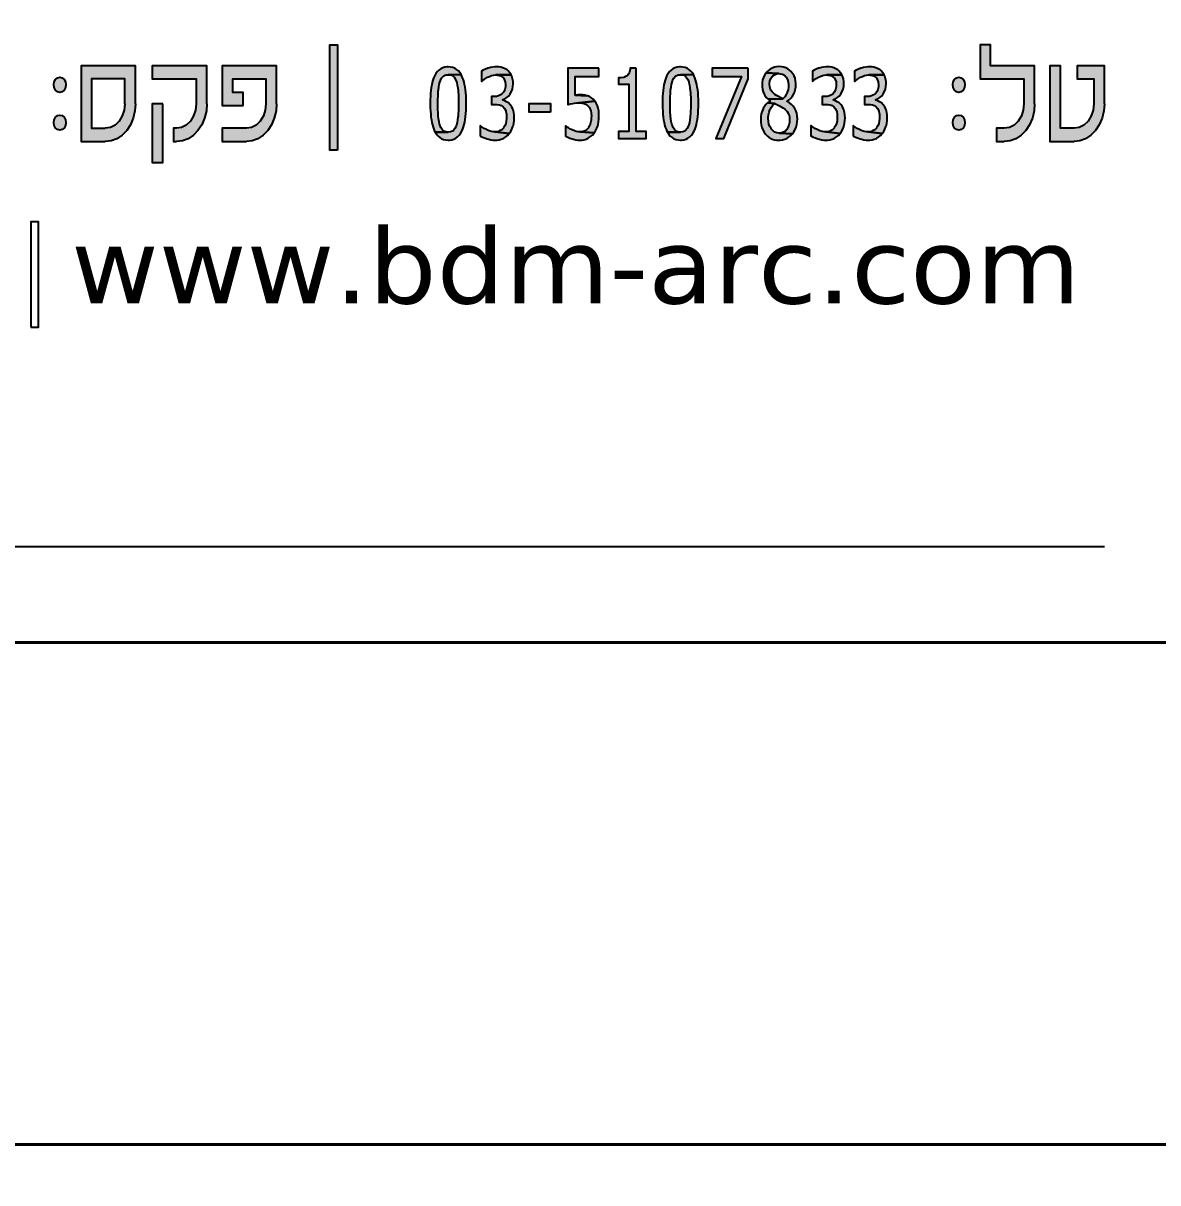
# Model space of a CAD drawing. Header units: millimetres. Extents: x 6676 to 14342, y 3639 to 5293.
# Drawn here: x 7676 to 7745.3, y 4567.8 to 4638.7 of the extents above; entities that cross this region are included whole.
import ezdxf

# ---------------------------------------------------------------- set-up
doc = ezdxf.new("R2010")
doc.units = ezdxf.units.MM
doc.layers.add('1 - bed panels', color=170, linetype='Continuous', lineweight=9)
doc.layers.add('A-VIEW-30', color=6, linetype='Continuous', lineweight=15)
doc.layers.add('A-dim-work', color=8, linetype='Continuous')
doc.layers.add('TEXT', color=14, linetype='Continuous')
doc.styles.add('Tahoma', font='tahoma.ttf')

# ---------------------------------------------------------------- blocks, each defined once
blk = doc.blocks.new('A$C70B91C7D')
at = {"layer": 'TEXT', "true_color": 0x311916}
for points in [[(2.8379, -1.2242), (2.8227, -1.2242), (2.8227, -1.4327), (2.8379, -1.4327)], [(4.2169, -1.2656), (4.1298, -1.2656), (4.1298, -1.2244), (4.1089, -1.2244), (4.1089, -1.2918), (4.1958, -1.2918), (4.1958, -1.3407), (4.1945, -1.3532), (4.1907, -1.365), (4.1846, -1.3752), (4.1763, -1.3829), (4.1669, -1.3877), (4.1568, -1.3893), (4.1418, -1.3893), (4.1418, -1.4155), (4.1568, -1.4155), (4.1685, -1.4142), (4.1798, -1.4099), (4.1902, -1.403), (4.1993, -1.3936), (4.2068, -1.3824), (4.2124, -1.3693), (4.2159, -1.3551), (4.2169, -1.3407)], [(2.5794, -1.2656), (2.4714, -1.2656), (2.4714, -1.2918), (2.5583, -1.2918), (2.5583, -1.3407), (2.557, -1.3532), (2.5532, -1.365), (2.5471, -1.3752), (2.5388, -1.3829), (2.5294, -1.3877), (2.5193, -1.3893), (2.5134, -1.3893), (2.5134, -1.4155), (2.5193, -1.4155), (2.531, -1.4142), (2.5423, -1.4099), (2.5527, -1.403), (2.5618, -1.3936), (2.5693, -1.3824), (2.5749, -1.3693), (2.5784, -1.3551), (2.5794, -1.3407)], [(2.7174, -1.2656), (2.6094, -1.2656), (2.6094, -1.3444), (2.6513, -1.3444), (2.6513, -1.3182), (2.6305, -1.3182), (2.6305, -1.2918), (2.6962, -1.2918), (2.6962, -1.3407), (2.6949, -1.3532), (2.6912, -1.365), (2.685, -1.3752), (2.6767, -1.3829), (2.6674, -1.3877), (2.6575, -1.3893), (2.6094, -1.3893), (2.6094, -1.4155), (2.6575, -1.4155), (2.669, -1.4142), (2.6802, -1.4099), (2.6906, -1.403), (2.6997, -1.3936), (2.7072, -1.3824), (2.7128, -1.3693), (2.7163, -1.3551), (2.7174, -1.3407)], [(3.0769, -1.2757), (3.0735, -1.2728), (3.0699, -1.2706), (3.0659, -1.2691), (3.0616, -1.2682), (3.0569, -1.2678), (3.0547, -1.2679), (3.0501, -1.2685), (3.0459, -1.2697), (3.0421, -1.2716), (3.0386, -1.2741), (3.0354, -1.2771), (3.0325, -1.2808), (3.0301, -1.2852), (3.0294, -1.2865), (3.0279, -1.2902), (3.0265, -1.2942), (3.0253, -1.2987), (3.0242, -1.3035), (3.0233, -1.3088), (3.0226, -1.3143), (3.022, -1.3202), (3.0216, -1.3266), (3.0214, -1.3333), (3.0213, -1.3404), (3.0213, -1.342), (3.0214, -1.3489), (3.0217, -1.3554), (3.0222, -1.3616), (3.0228, -1.3674), (3.0236, -1.3729), (3.0245, -1.378), (3.0256, -1.3827), (3.0269, -1.3871), (3.0283, -1.3912), (3.0299, -1.3948), (3.0312, -1.3973), (3.0569, -1.3972), (3.0543, -1.3971), (3.05, -1.3958), (3.0465, -1.3933), (3.045, -1.3917), (3.0423, -1.3875), (3.0403, -1.3823), (3.0399, -1.3811), (3.0387, -1.376), (3.0378, -1.3706), (3.0372, -1.3647), (3.0371, -1.3629), (3.0368, -1.358), (3.0366, -1.3526), (3.0365, -1.3467), (3.0365, -1.3404), (3.0365, -1.3378), (3.0366, -1.3319), (3.0367, -1.3262), (3.037, -1.3209), (3.0373, -1.3159), (3.0375, -1.3138), (3.0382, -1.3078), (3.0391, -1.3025), (3.0404, -1.2979), (3.0414, -1.2951), (3.0437, -1.2904), (3.0467, -1.2869), (3.0483, -1.2856), (3.0522, -1.2839), (3.0569, -1.2833), (3.0825, -1.2832), (3.0799, -1.2791)], [(3.0881, -1.2981), (3.0869, -1.2936), (3.0854, -1.2896), (3.0838, -1.2859), (3.0825, -1.2832), (3.0569, -1.2833), (3.0592, -1.2834), (3.0635, -1.2845), (3.0671, -1.2869), (3.0685, -1.2884), (3.0712, -1.2925), (3.0733, -1.2977), (3.0736, -1.2989), (3.0748, -1.3037), (3.0757, -1.3091), (3.0764, -1.3153), (3.0766, -1.3176), (3.0769, -1.3227), (3.0771, -1.3282), (3.0772, -1.334), (3.0773, -1.3401), (3.0773, -1.3433), (3.0772, -1.3494), (3.077, -1.355), (3.0767, -1.3602), (3.0764, -1.3651), (3.0762, -1.3667), (3.0755, -1.3727), (3.0745, -1.378), (3.0733, -1.3826), (3.0724, -1.3853), (3.07, -1.39), (3.0671, -1.3935), (3.0655, -1.3949), (3.0615, -1.3966), (3.0569, -1.3972), (3.0312, -1.3973), (3.0338, -1.4014), (3.0368, -1.4048), (3.0402, -1.4077), (3.0438, -1.4099), (3.0478, -1.4114), (3.0522, -1.4123), (3.0569, -1.4127), (3.0592, -1.4126), (3.0637, -1.412), (3.0679, -1.4107), (3.0718, -1.4089), (3.0752, -1.4064), (3.0784, -1.4032), (3.0813, -1.3995), (3.0838, -1.3951), (3.0843, -1.394), (3.0859, -1.3903), (3.0873, -1.3862), (3.0885, -1.3818), (3.0895, -1.3769), (3.0904, -1.3717), (3.0911, -1.3662), (3.0917, -1.3602), (3.0921, -1.3539), (3.0923, -1.3472), (3.0925, -1.3401), (3.0925, -1.3388), (3.0923, -1.3319), (3.0921, -1.3254), (3.0916, -1.3192), (3.091, -1.3134), (3.0902, -1.3079), (3.0893, -1.3028)], [(3.1753, -1.2756), (3.1733, -1.2739), (3.1694, -1.2715), (3.1653, -1.2696), (3.1611, -1.2685), (3.1567, -1.2679), (3.1519, -1.2677), (3.1493, -1.2678), (3.145, -1.2683), (3.1406, -1.2691), (3.1361, -1.2704), (3.1352, -1.2707), (3.1304, -1.2725), (3.1263, -1.2743), (3.1229, -1.2763), (3.1229, -1.2961), (3.1238, -1.2961), (3.1247, -1.2952), (3.1285, -1.2922), (3.1306, -1.2908), (3.1348, -1.2883), (3.1384, -1.2866), (3.1427, -1.2851), (3.1464, -1.2843), (3.1508, -1.2839), (3.1814, -1.2835), (3.1787, -1.2793)], [(3.1843, -1.2913), (3.1828, -1.2864), (3.1814, -1.2835), (3.1508, -1.2839), (3.1538, -1.284), (3.1581, -1.2848), (3.1605, -1.2857), (3.1643, -1.2882), (3.1659, -1.2898), (3.1685, -1.2942), (3.1696, -1.2976), (3.1702, -1.3032), (3.17, -1.3074), (3.1689, -1.3126), (3.1668, -1.317), (3.1639, -1.3206), (3.1605, -1.3233), (3.1566, -1.3251), (3.1523, -1.3262), (3.1475, -1.3266), (3.1426, -1.3266), (3.1426, -1.3421), (3.1489, -1.3421), (3.1494, -1.3421), (3.154, -1.3424), (3.1582, -1.3432), (3.1619, -1.3445), (3.1656, -1.3471), (3.1681, -1.35), (3.1706, -1.3548), (3.171, -1.3561), (3.172, -1.3611), (3.1723, -1.3672), (3.1722, -1.3692), (3.1718, -1.3749), (3.1707, -1.3797), (3.1689, -1.3843), (3.1661, -1.3889), (3.1626, -1.3924), (3.1583, -1.3948), (3.1536, -1.3961), (3.1493, -1.3965), (3.1777, -1.3996), (3.1806, -1.3954), (3.183, -1.3908), (3.1849, -1.3858), (3.1852, -1.3848), (3.1865, -1.3796), (3.1872, -1.3742), (3.1875, -1.3685), (3.1872, -1.3633), (3.1865, -1.3578), (3.1853, -1.353), (3.1848, -1.3516), (3.1824, -1.3468), (3.1797, -1.3428), (3.1796, -1.3427), (3.1761, -1.3392), (3.1723, -1.3367), (3.1688, -1.3351), (3.1647, -1.3338), (3.1647, -1.3325), (3.1687, -1.331), (3.1725, -1.3286), (3.176, -1.3255), (3.1792, -1.3215), (3.1794, -1.3212), (3.182, -1.3168), (3.1838, -1.312), (3.1849, -1.3068), (3.1853, -1.3013), (3.1851, -1.2967)], [(3.3545, -1.2706), (3.2934, -1.2706), (3.2934, -1.3423), (3.2942, -1.3421), (3.2982, -1.3411), (3.3032, -1.3401), (3.3065, -1.3395), (3.3109, -1.3391), (3.3154, -1.3389), (3.347, -1.3356), (3.3437, -1.3319), (3.3403, -1.3291), (3.3364, -1.3267), (3.3323, -1.325), (3.3313, -1.3248), (3.3078, -1.324), (3.3078, -1.287), (3.3545, -1.287)], [(3.4284, -1.2702), (3.4169, -1.2702), (3.4167, -1.2723), (3.4156, -1.278), (3.4136, -1.2824), (3.4108, -1.2855), (3.4078, -1.2872), (3.404, -1.2886), (3.3993, -1.2893), (3.3939, -1.2896), (3.3939, -1.3023), (3.4141, -1.3023), (3.4141, -1.3956), (3.3939, -1.3956), (3.3939, -1.4098), (3.4482, -1.4098), (3.4482, -1.3956), (3.4284, -1.3956)], [(3.5329, -1.2728), (3.5293, -1.2706), (3.5253, -1.2691), (3.521, -1.2682), (3.5163, -1.2678), (3.5141, -1.2679), (3.5096, -1.2685), (3.5054, -1.2697), (3.5015, -1.2716), (3.498, -1.2741), (3.4948, -1.2771), (3.492, -1.2808), (3.4895, -1.2852), (3.4888, -1.2865), (3.4873, -1.2902), (3.4859, -1.2942), (3.4847, -1.2987), (3.4836, -1.3035), (3.4827, -1.3088), (3.482, -1.3143), (3.4814, -1.3202), (3.481, -1.3266), (3.4808, -1.3333), (3.4807, -1.3404), (3.4807, -1.342), (3.4808, -1.3489), (3.4811, -1.3554), (3.4816, -1.3616), (3.4822, -1.3674), (3.483, -1.3729), (3.4839, -1.378), (3.485, -1.3827), (3.4863, -1.3871), (3.4877, -1.3912), (3.4893, -1.3948), (3.4906, -1.3973), (3.5163, -1.3972), (3.5137, -1.3971), (3.5094, -1.3958), (3.5059, -1.3933), (3.5044, -1.3917), (3.5017, -1.3875), (3.4997, -1.3823), (3.4993, -1.3811), (3.4981, -1.376), (3.4972, -1.3706), (3.4966, -1.3647), (3.4965, -1.3629), (3.4962, -1.358), (3.496, -1.3526), (3.4959, -1.3467), (3.4959, -1.3404), (3.4959, -1.3378), (3.496, -1.3319), (3.4961, -1.3262), (3.4964, -1.3209), (3.4967, -1.3159), (3.4969, -1.3138), (3.4976, -1.3078), (3.4985, -1.3025), (3.4998, -1.2979), (3.5008, -1.2951), (3.5032, -1.2904), (3.5061, -1.2869), (3.5077, -1.2856), (3.5116, -1.2839), (3.5163, -1.2833), (3.5419, -1.2832), (3.5393, -1.2791), (3.5363, -1.2757)], [(3.5433, -1.2859), (3.5419, -1.2832), (3.5163, -1.2833), (3.5186, -1.2834), (3.523, -1.2845), (3.5265, -1.2869), (3.5279, -1.2884), (3.5306, -1.2925), (3.5327, -1.2977), (3.533, -1.2989), (3.5342, -1.3037), (3.5351, -1.3091), (3.5358, -1.3153), (3.536, -1.3176), (3.5363, -1.3227), (3.5365, -1.3282), (3.5366, -1.334), (3.5367, -1.3401), (3.5367, -1.3433), (3.5366, -1.3494), (3.5364, -1.355), (3.5361, -1.3602), (3.5358, -1.3651), (3.5356, -1.3667), (3.5349, -1.3727), (3.5339, -1.378), (3.5327, -1.3826), (3.5318, -1.3853), (3.5294, -1.39), (3.5265, -1.3935), (3.5248, -1.3949), (3.5209, -1.3966), (3.5163, -1.3972), (3.4906, -1.3973), (3.4932, -1.4014), (3.4962, -1.4048), (3.4996, -1.4077), (3.5032, -1.4099), (3.5072, -1.4114), (3.5116, -1.4123), (3.5163, -1.4127), (3.5186, -1.4126), (3.5231, -1.412), (3.5273, -1.4107), (3.5312, -1.4089), (3.5347, -1.4064), (3.5379, -1.4032), (3.5407, -1.3995), (3.5432, -1.3951), (3.5438, -1.394), (3.5453, -1.3903), (3.5467, -1.3862), (3.5479, -1.3818), (3.5489, -1.3769), (3.5498, -1.3717), (3.5505, -1.3662), (3.5511, -1.3602), (3.5515, -1.3539), (3.5518, -1.3472), (3.5519, -1.3401), (3.5519, -1.3388), (3.5518, -1.3319), (3.5515, -1.3254), (3.551, -1.3192), (3.5504, -1.3134), (3.5496, -1.3079), (3.5487, -1.3028), (3.5476, -1.2981), (3.5463, -1.2936), (3.5449, -1.2896)], [(3.65, -1.2706), (3.5793, -1.2706), (3.5793, -1.287), (3.6369, -1.287), (3.586, -1.4098), (3.6019, -1.4098), (3.65, -1.2915)], [(3.6951, -1.2907), (3.6979, -1.2868), (3.6988, -1.2858), (3.7024, -1.2833), (3.7065, -1.2817), (3.7111, -1.2812), (3.6855, -1.2799), (3.6827, -1.284), (3.6805, -1.2886), (3.6789, -1.2934), (3.678, -1.2985), (3.6777, -1.3041), (3.6777, -1.3067), (3.6784, -1.3123), (3.6796, -1.3174), (3.6816, -1.3218), (3.6832, -1.3244), (3.6861, -1.3281), (3.6896, -1.3316), (3.7188, -1.331), (3.7146, -1.329), (3.7103, -1.3266), (3.7066, -1.3244), (3.7032, -1.3222), (3.7015, -1.3209), (3.698, -1.3174), (3.6953, -1.3136), (3.6947, -1.3125), (3.6932, -1.3076), (3.6926, -1.302), (3.6926, -1.3009), (3.6933, -1.2955)], [(3.7356, -1.2774), (3.7355, -1.2773), (3.7323, -1.2743), (3.7287, -1.2718), (3.7249, -1.2699), (3.7206, -1.2685), (3.7161, -1.2677), (3.7112, -1.2674), (3.7065, -1.2678), (3.7021, -1.2686), (3.6979, -1.2701), (3.694, -1.2721), (3.6905, -1.2747), (3.6871, -1.2779), (3.6855, -1.2799), (3.7111, -1.2812), (3.7136, -1.2813), (3.7181, -1.2823), (3.7219, -1.2844), (3.725, -1.2875), (3.7257, -1.2882), (3.7281, -1.2926), (3.7296, -1.2975), (3.7301, -1.3031), (3.7298, -1.3078), (3.7291, -1.3132), (3.7276, -1.3185), (3.7255, -1.3228), (3.7227, -1.327), (3.7189, -1.331), (3.6896, -1.3316), (3.6938, -1.335), (3.6938, -1.3355), (3.6927, -1.3362), (3.6887, -1.3391), (3.7028, -1.3401), (3.7042, -1.3409), (3.7085, -1.3431), (3.7124, -1.345), (3.7154, -1.3466), (3.7192, -1.3489), (3.7237, -1.3524), (3.7271, -1.3558), (3.7295, -1.3591), (3.7306, -1.3617), (3.7318, -1.3667), (3.7322, -1.3728), (3.7319, -1.378), (3.7308, -1.3833), (3.729, -1.388), (3.7265, -1.3919), (3.7238, -1.3947), (3.7202, -1.3971), (3.7161, -1.3986), (3.7114, -1.3991), (3.7378, -1.4), (3.7408, -1.396), (3.7432, -1.3916), (3.7451, -1.3869), (3.7464, -1.3819), (3.7472, -1.3766), (3.7475, -1.371), (3.7475, -1.3705), (3.7471, -1.3645), (3.7462, -1.3592), (3.7446, -1.3543), (3.7425, -1.3501), (3.7419, -1.3492), (3.7392, -1.3455), (3.7359, -1.3422), (3.7321, -1.3391), (3.7277, -1.3362), (3.7277, -1.3357), (3.7314, -1.333), (3.7349, -1.3297), (3.7379, -1.3257), (3.7404, -1.3214), (3.7416, -1.3185), (3.7434, -1.3133), (3.7444, -1.3081), (3.7447, -1.3029), (3.7447, -1.3008), (3.7441, -1.2953), (3.7429, -1.2903), (3.7411, -1.2856), (3.7387, -1.2813)], [(3.8297, -1.2756), (3.8277, -1.2739), (3.8237, -1.2715), (3.8196, -1.2696), (3.8155, -1.2685), (3.8111, -1.2679), (3.8063, -1.2677), (3.8037, -1.2678), (3.7994, -1.2683), (3.795, -1.2691), (3.7905, -1.2704), (3.7895, -1.2707), (3.7847, -1.2725), (3.7806, -1.2743), (3.7772, -1.2763), (3.7772, -1.2961), (3.7781, -1.2961), (3.7791, -1.2952), (3.7829, -1.2922), (3.7849, -1.2908), (3.7891, -1.2883), (3.7928, -1.2866), (3.797, -1.2851), (3.8007, -1.2843), (3.8051, -1.2839), (3.8358, -1.2835), (3.8331, -1.2793)], [(3.8408, -1.3796), (3.8416, -1.3742), (3.8418, -1.3685), (3.8416, -1.3633), (3.8409, -1.3578), (3.8396, -1.353), (3.8391, -1.3516), (3.8368, -1.3468), (3.8341, -1.3428), (3.834, -1.3427), (3.8304, -1.3392), (3.8266, -1.3367), (3.8232, -1.3351), (3.8191, -1.3338), (3.8191, -1.3325), (3.823, -1.331), (3.8268, -1.3286), (3.8304, -1.3255), (3.8336, -1.3215), (3.8337, -1.3212), (3.8363, -1.3168), (3.8381, -1.312), (3.8392, -1.3068), (3.8396, -1.3013), (3.8395, -1.2967), (3.8386, -1.2913), (3.8371, -1.2864), (3.8358, -1.2835), (3.8051, -1.2839), (3.8081, -1.284), (3.8124, -1.2848), (3.8148, -1.2857), (3.8187, -1.2882), (3.8202, -1.2898), (3.8229, -1.2942), (3.824, -1.2976), (3.8245, -1.3032), (3.8243, -1.3074), (3.8232, -1.3126), (3.8212, -1.317), (3.8183, -1.3206), (3.8149, -1.3233), (3.811, -1.3251), (3.8066, -1.3262), (3.8018, -1.3266), (3.7969, -1.3266), (3.7969, -1.3421), (3.8032, -1.3421), (3.8038, -1.3421), (3.8084, -1.3424), (3.8126, -1.3432), (3.8162, -1.3445), (3.82, -1.3471), (3.8225, -1.35), (3.8249, -1.3548), (3.8253, -1.3561), (3.8263, -1.3611), (3.8266, -1.3672), (3.8266, -1.3692), (3.8261, -1.3749), (3.8251, -1.3797), (3.8232, -1.3843), (3.8205, -1.3887), (3.8203, -1.389), (3.817, -1.3924), (3.8126, -1.3948), (3.808, -1.3961), (3.8037, -1.3965), (3.8321, -1.3996), (3.8349, -1.3954), (3.8373, -1.3908), (3.8392, -1.3858), (3.8396, -1.3848)], [(3.9133, -1.2756), (3.9112, -1.2739), (3.9073, -1.2715), (3.9032, -1.2696), (3.899, -1.2685), (3.8947, -1.2679), (3.8899, -1.2677), (3.8872, -1.2678), (3.883, -1.2683), (3.8785, -1.2691), (3.874, -1.2704), (3.8731, -1.2707), (3.8683, -1.2725), (3.8642, -1.2743), (3.8608, -1.2763), (3.8608, -1.2961), (3.8617, -1.2961), (3.8626, -1.2952), (3.8665, -1.2922), (3.8685, -1.2908), (3.8727, -1.2883), (3.8763, -1.2866), (3.8806, -1.2851), (3.8843, -1.2843), (3.8887, -1.2839), (3.9194, -1.2835), (3.9166, -1.2793)], [(3.9222, -1.2913), (3.9207, -1.2864), (3.9194, -1.2835), (3.8887, -1.2839), (3.8917, -1.284), (3.896, -1.2848), (3.8984, -1.2857), (3.9022, -1.2882), (3.9038, -1.2898), (3.9064, -1.2942), (3.9075, -1.2976), (3.9081, -1.3032), (3.9079, -1.3074), (3.9068, -1.3126), (3.9048, -1.317), (3.9018, -1.3206), (3.8984, -1.3233), (3.8945, -1.3251), (3.8902, -1.3262), (3.8854, -1.3266), (3.8805, -1.3266), (3.8805, -1.3421), (3.8868, -1.3421), (3.8873, -1.3421), (3.8919, -1.3424), (3.8961, -1.3432), (3.8998, -1.3445), (3.9036, -1.3471), (3.9061, -1.35), (3.9085, -1.3548), (3.9089, -1.3561), (3.9099, -1.3611), (3.9102, -1.3672), (3.9102, -1.3692), (3.9097, -1.3749), (3.9086, -1.3797), (3.9068, -1.3843), (3.9041, -1.3887), (3.9039, -1.389), (3.9005, -1.3924), (3.8962, -1.3948), (3.8916, -1.3961), (3.8872, -1.3965), (3.9156, -1.3996), (3.9185, -1.3954), (3.9209, -1.3908), (3.9228, -1.3858), (3.9231, -1.3848), (3.9244, -1.3796), (3.9251, -1.3742), (3.9254, -1.3685), (3.9252, -1.3633), (3.9245, -1.3578), (3.9232, -1.353), (3.9227, -1.3516), (3.9204, -1.3468), (3.9176, -1.3428), (3.9175, -1.3427), (3.914, -1.3392), (3.9102, -1.3367), (3.9068, -1.3351), (3.9026, -1.3338), (3.9026, -1.3325), (3.9066, -1.331), (3.9104, -1.3286), (3.9139, -1.3255), (3.9171, -1.3215), (3.9173, -1.3212), (3.9199, -1.3168), (3.9217, -1.312), (3.9228, -1.3068), (3.9232, -1.3013), (3.923, -1.2967)], [(4.268, -1.2656), (4.2469, -1.2656), (4.2469, -1.4155), (4.295, -1.4155), (4.3065, -1.4142), (4.3177, -1.4099), (4.3281, -1.403), (4.3372, -1.3936), (4.3447, -1.3824), (4.3503, -1.3693), (4.3538, -1.3551), (4.3548, -1.3407), (4.3548, -1.2656), (4.3009, -1.2656), (4.3009, -1.2918), (4.3337, -1.2918), (4.3337, -1.3407), (4.3324, -1.3532), (4.3287, -1.365), (4.3225, -1.3752), (4.3142, -1.3829), (4.3049, -1.3877), (4.295, -1.3893), (4.268, -1.3893)], [(2.2996, -1.2974), (2.2969, -1.2926), (2.2931, -1.2893), (2.2886, -1.288), (2.2838, -1.2893), (2.28, -1.2926), (2.2774, -1.2974), (2.2766, -1.303), (2.2774, -1.3089), (2.28, -1.3137), (2.2838, -1.3169), (2.2886, -1.3182), (2.2931, -1.3169), (2.2969, -1.3137), (2.2996, -1.3089), (2.3004, -1.303)], [(4.0779, -1.2974), (4.0755, -1.2926), (4.0715, -1.2893), (4.067, -1.288), (4.0624, -1.2893), (4.0584, -1.2926), (4.0557, -1.2974), (4.0549, -1.303), (4.0557, -1.3089), (4.0584, -1.3137), (4.0624, -1.3169), (4.067, -1.3182), (4.0715, -1.3169), (4.0755, -1.3137), (4.0779, -1.3089), (4.079, -1.303)], [(2.4923, -1.3407), (2.4714, -1.3407), (2.4714, -1.4569), (2.4923, -1.4569)], [(3.2589, -1.3404), (3.2168, -1.3404), (3.2168, -1.3574), (3.2589, -1.3574)], [(3.3545, -1.3546), (3.3535, -1.3495), (3.3522, -1.345), (3.352, -1.3446), (3.3498, -1.3398), (3.347, -1.3356), (3.3154, -1.3389), (3.3172, -1.339), (3.3217, -1.3394), (3.3258, -1.3404), (3.3259, -1.3404), (3.3301, -1.3424), (3.3337, -1.3454), (3.3361, -1.3485), (3.3384, -1.3533), (3.3387, -1.3543), (3.3396, -1.3593), (3.34, -1.3654), (3.3399, -1.3677), (3.3395, -1.3734), (3.3385, -1.3784), (3.3385, -1.3784), (3.3367, -1.3836), (3.3341, -1.3883), (3.3308, -1.3919), (3.3269, -1.3945), (3.3226, -1.396), (3.3182, -1.3965), (3.3458, -1.3983), (3.3485, -1.3941), (3.3507, -1.3893), (3.3526, -1.3842), (3.3532, -1.3819), (3.3542, -1.3767), (3.3549, -1.3712), (3.3551, -1.3655), (3.355, -1.3604)], [(3.6905, -1.3629), (3.6916, -1.3576), (3.6933, -1.3528), (3.6937, -1.3519), (3.6961, -1.3475), (3.6992, -1.3436), (3.7028, -1.3401), (3.6887, -1.3391), (3.6853, -1.3425), (3.6823, -1.3463), (3.6798, -1.3505), (3.6798, -1.3506), (3.6777, -1.3555), (3.6762, -1.3606), (3.6753, -1.3658), (3.675, -1.3714), (3.675, -1.3715), (3.6752, -1.377), (3.6761, -1.3825), (3.6774, -1.3876), (3.6792, -1.3924), (3.6816, -1.3969), (3.6846, -1.401), (3.6849, -1.4014), (3.6882, -1.4048), (3.6919, -1.4076), (3.6961, -1.4099), (3.698, -1.4106), (3.7022, -1.412), (3.7066, -1.4127), (3.7112, -1.413), (3.7137, -1.4129), (3.7183, -1.4123), (3.7225, -1.4111), (3.7265, -1.4094), (3.7303, -1.4072), (3.7339, -1.4043), (3.7372, -1.4009), (3.7378, -1.4), (3.7114, -1.3991), (3.7071, -1.3986), (3.703, -1.397), (3.6994, -1.3944), (3.6961, -1.3908), (3.6956, -1.39), (3.6931, -1.3858), (3.6914, -1.381), (3.6903, -1.3757), (3.69, -1.37), (3.69, -1.3685)], [(2.2996, -1.3725), (2.2969, -1.3674), (2.2931, -1.3642), (2.2886, -1.3631), (2.2838, -1.3642), (2.28, -1.3674), (2.2774, -1.3725), (2.2766, -1.3781), (2.2774, -1.384), (2.28, -1.3888), (2.2838, -1.392), (2.2886, -1.3931), (2.2931, -1.392), (2.2969, -1.3888), (2.2996, -1.384), (2.3004, -1.3781)], [(4.0779, -1.3725), (4.0755, -1.3674), (4.0715, -1.3642), (4.067, -1.3631), (4.0624, -1.3642), (4.0584, -1.3674), (4.0557, -1.3725), (4.0549, -1.3781), (4.0557, -1.384), (4.0584, -1.3888), (4.0624, -1.392), (4.067, -1.3931), (4.0715, -1.392), (4.0755, -1.3888), (4.0779, -1.384), (4.079, -1.3781)], [(3.1658, -1.4094), (3.1668, -1.409), (3.1707, -1.4065), (3.1744, -1.4034), (3.1776, -1.3998), (3.1777, -1.3996), (3.1493, -1.3965), (3.1464, -1.3964), (3.1421, -1.3957), (3.1378, -1.3944), (3.1335, -1.3926), (3.1324, -1.392), (3.1279, -1.3896), (3.1241, -1.387), (3.1209, -1.3844), (3.1198, -1.3844), (3.1198, -1.4041), (3.1209, -1.4047), (3.1247, -1.4067), (3.1289, -1.4085), (3.1336, -1.4101), (3.137, -1.4111), (3.1414, -1.412), (3.1458, -1.4125), (3.1502, -1.4127), (3.1531, -1.4126), (3.1577, -1.412), (3.1619, -1.411)], [(3.3386, -1.4058), (3.3422, -1.4027), (3.3453, -1.3991), (3.3458, -1.3983), (3.3182, -1.3965), (3.3141, -1.3962), (3.31, -1.3954), (3.3064, -1.3942), (3.3019, -1.3924), (3.2987, -1.3908), (3.2948, -1.3886), (3.2935, -1.3877), (3.2899, -1.385), (3.2888, -1.385), (3.2888, -1.4047), (3.2896, -1.4052), (3.2934, -1.4072), (3.2976, -1.409), (3.3023, -1.4104), (3.3048, -1.4111), (3.3091, -1.412), (3.3135, -1.4125), (3.318, -1.4127), (3.321, -1.4126), (3.3254, -1.412), (3.3297, -1.4107), (3.3337, -1.409), (3.3347, -1.4085)], [(3.8287, -1.4034), (3.832, -1.3998), (3.8321, -1.3996), (3.8037, -1.3965), (3.8007, -1.3964), (3.7964, -1.3957), (3.7921, -1.3944), (3.7878, -1.3926), (3.7868, -1.392), (3.7823, -1.3896), (3.7785, -1.387), (3.7752, -1.3844), (3.7742, -1.3844), (3.7742, -1.4041), (3.7753, -1.4047), (3.779, -1.4067), (3.7833, -1.4085), (3.788, -1.4101), (3.7914, -1.4111), (3.7958, -1.412), (3.8002, -1.4125), (3.8046, -1.4127), (3.8075, -1.4126), (3.812, -1.412), (3.8162, -1.411), (3.8202, -1.4094), (3.8211, -1.409), (3.8251, -1.4065)], [(3.9123, -1.4034), (3.9155, -1.3998), (3.9156, -1.3996), (3.8872, -1.3965), (3.8843, -1.3964), (3.88, -1.3957), (3.8757, -1.3944), (3.8714, -1.3926), (3.8703, -1.392), (3.8658, -1.3896), (3.862, -1.387), (3.8588, -1.3844), (3.8577, -1.3844), (3.8577, -1.4041), (3.8588, -1.4047), (3.8626, -1.4067), (3.8668, -1.4085), (3.8716, -1.4101), (3.8749, -1.4111), (3.8793, -1.412), (3.8837, -1.4125), (3.8881, -1.4127), (3.891, -1.4126), (3.8956, -1.412), (3.8998, -1.411), (3.9038, -1.4094), (3.9047, -1.409), (3.9087, -1.4065)]]:
    blk.add_hatch(color=19, dxfattribs=at).paths.add_polyline_path(points)
h = blk.add_hatch(color=19, dxfattribs=at)
h.paths.add_polyline_path([(2.4383, -1.2656), (2.3306, -1.2656), (2.3306, -1.4155), (2.3784, -1.4155), (2.3902, -1.4142), (2.4014, -1.4099), (2.4118, -1.403), (2.4209, -1.3936), (2.4284, -1.3824), (2.4337, -1.3693), (2.4372, -1.3551), (2.4383, -1.3407)])
h.paths.add_polyline_path([(2.4174, -1.2918), (2.4174, -1.3407), (2.4161, -1.3532), (2.4121, -1.365), (2.4059, -1.3752), (2.3979, -1.3829), (2.3886, -1.3877), (2.3784, -1.3893), (2.3514, -1.3893), (2.3514, -1.2918)], flags=16)
at = {"layer": 'TEXT', "color": 19, "true_color": 0x311916}
blk.add_line((0, -2.2163), (4.3548, -2.2163), dxfattribs=at)
for points in [[(2.8379, -1.4327), (2.8227, -1.4327), (2.8227, -1.2242), (2.8379, -1.2242)], [(3.0569, -1.2678), (3.0547, -1.2679), (3.0501, -1.2685), (3.0459, -1.2697), (3.0421, -1.2716), (3.0386, -1.2741), (3.0354, -1.2771), (3.0325, -1.2808), (3.0301, -1.2852), (3.0294, -1.2865), (3.0279, -1.2902), (3.0265, -1.2942), (3.0253, -1.2987), (3.0242, -1.3035), (3.0233, -1.3088), (3.0226, -1.3143), (3.022, -1.3202), (3.0216, -1.3266), (3.0214, -1.3333), (3.0213, -1.3404), (3.0213, -1.342), (3.0214, -1.3489), (3.0217, -1.3554), (3.0222, -1.3616), (3.0228, -1.3674), (3.0236, -1.3729), (3.0245, -1.378), (3.0256, -1.3827), (3.0269, -1.3871), (3.0283, -1.3912), (3.0299, -1.3948), (3.0312, -1.3973), (3.0569, -1.3972), (3.0543, -1.3971), (3.05, -1.3958), (3.0465, -1.3933), (3.045, -1.3917), (3.0423, -1.3875), (3.0403, -1.3823), (3.0399, -1.3811), (3.0387, -1.376), (3.0378, -1.3706), (3.0372, -1.3647), (3.0371, -1.3629), (3.0368, -1.358), (3.0366, -1.3526), (3.0365, -1.3467), (3.0365, -1.3404), (3.0365, -1.3378), (3.0366, -1.3319), (3.0367, -1.3262), (3.037, -1.3209), (3.0373, -1.3159), (3.0375, -1.3138), (3.0382, -1.3078), (3.0391, -1.3025), (3.0404, -1.2979), (3.0414, -1.2951), (3.0437, -1.2904), (3.0467, -1.2869), (3.0483, -1.2856), (3.0522, -1.2839), (3.0569, -1.2833), (3.0825, -1.2832), (3.0799, -1.2791), (3.0769, -1.2757), (3.0735, -1.2728), (3.0699, -1.2706), (3.0659, -1.2691), (3.0616, -1.2682)], [(3.0825, -1.2832), (3.0569, -1.2833), (3.0592, -1.2834), (3.0635, -1.2845), (3.0671, -1.2869), (3.0685, -1.2884), (3.0712, -1.2925), (3.0733, -1.2977), (3.0736, -1.2989), (3.0748, -1.3037), (3.0757, -1.3091), (3.0764, -1.3153), (3.0766, -1.3176), (3.0769, -1.3227), (3.0771, -1.3282), (3.0772, -1.334), (3.0773, -1.3401), (3.0773, -1.3433), (3.0772, -1.3494), (3.077, -1.355), (3.0767, -1.3602), (3.0764, -1.3651), (3.0762, -1.3667), (3.0755, -1.3727), (3.0745, -1.378), (3.0733, -1.3826), (3.0724, -1.3853), (3.07, -1.39), (3.0671, -1.3935), (3.0655, -1.3949), (3.0615, -1.3966), (3.0569, -1.3972), (3.0312, -1.3973), (3.0338, -1.4014), (3.0368, -1.4048), (3.0402, -1.4077), (3.0438, -1.4099), (3.0478, -1.4114), (3.0522, -1.4123), (3.0569, -1.4127), (3.0592, -1.4126), (3.0637, -1.412), (3.0679, -1.4107), (3.0718, -1.4089), (3.0752, -1.4064), (3.0784, -1.4032), (3.0813, -1.3995), (3.0838, -1.3951), (3.0843, -1.394), (3.0859, -1.3903), (3.0873, -1.3862), (3.0885, -1.3818), (3.0895, -1.3769), (3.0904, -1.3717), (3.0911, -1.3662), (3.0917, -1.3602), (3.0921, -1.3539), (3.0923, -1.3472), (3.0925, -1.3401), (3.0925, -1.3388), (3.0923, -1.3319), (3.0921, -1.3254), (3.0916, -1.3192), (3.091, -1.3134), (3.0902, -1.3079), (3.0893, -1.3028), (3.0881, -1.2981), (3.0869, -1.2936), (3.0854, -1.2896), (3.0838, -1.2859)], [(3.1519, -1.2677), (3.1493, -1.2678), (3.145, -1.2683), (3.1406, -1.2691), (3.1361, -1.2704), (3.1352, -1.2707), (3.1304, -1.2725), (3.1263, -1.2743), (3.1229, -1.2763), (3.1229, -1.2961), (3.1238, -1.2961), (3.1247, -1.2952), (3.1285, -1.2922), (3.1306, -1.2908), (3.1348, -1.2883), (3.1384, -1.2866), (3.1427, -1.2851), (3.1464, -1.2843), (3.1508, -1.2839), (3.1814, -1.2835), (3.1787, -1.2793), (3.1753, -1.2756), (3.1733, -1.2739), (3.1694, -1.2715), (3.1652, -1.2696), (3.1651, -1.2696), (3.1611, -1.2685), (3.1567, -1.2679)], [(3.1814, -1.2835), (3.1508, -1.2839), (3.1538, -1.284), (3.1581, -1.2848), (3.1605, -1.2857), (3.1643, -1.2882), (3.1659, -1.2898), (3.1685, -1.2942), (3.1696, -1.2976), (3.1702, -1.3032), (3.17, -1.3074), (3.1689, -1.3126), (3.1668, -1.317), (3.1639, -1.3206), (3.1605, -1.3233), (3.1566, -1.3251), (3.1523, -1.3262), (3.1475, -1.3266), (3.1426, -1.3266), (3.1426, -1.3421), (3.1489, -1.3421), (3.1494, -1.3421), (3.154, -1.3424), (3.1582, -1.3432), (3.1619, -1.3445), (3.1656, -1.3471), (3.1681, -1.35), (3.1706, -1.3548), (3.171, -1.3561), (3.172, -1.3611), (3.1723, -1.3672), (3.1722, -1.3692), (3.1718, -1.3749), (3.1707, -1.3797), (3.1689, -1.3843), (3.1662, -1.3887), (3.1659, -1.389), (3.1626, -1.3924), (3.1586, -1.3946), (3.1581, -1.3949), (3.1536, -1.3961), (3.1493, -1.3965), (3.1777, -1.3996), (3.1806, -1.3954), (3.183, -1.3908), (3.1849, -1.3858), (3.1852, -1.3848), (3.1865, -1.3796), (3.1872, -1.3742), (3.1875, -1.3685), (3.1872, -1.3633), (3.1865, -1.3578), (3.1853, -1.353), (3.1848, -1.3516), (3.1824, -1.3468), (3.1797, -1.3428), (3.1796, -1.3427), (3.1761, -1.3392), (3.1723, -1.3367), (3.1688, -1.3351), (3.1647, -1.3338), (3.1647, -1.3325), (3.1687, -1.331), (3.1725, -1.3286), (3.176, -1.3255), (3.1792, -1.3215), (3.1794, -1.3212), (3.182, -1.3168), (3.1838, -1.312), (3.1849, -1.3068), (3.1853, -1.3013), (3.1851, -1.2967), (3.1843, -1.2913), (3.1828, -1.2864)], [(3.3545, -1.2706), (3.2934, -1.2706), (3.2934, -1.3423), (3.2942, -1.3421), (3.2982, -1.3411), (3.3032, -1.3401), (3.3065, -1.3395), (3.3109, -1.3391), (3.3154, -1.3389), (3.347, -1.3356), (3.3437, -1.3319), (3.3403, -1.3291), (3.3364, -1.3267), (3.3323, -1.325), (3.3313, -1.3248), (3.3078, -1.324), (3.3078, -1.287), (3.3545, -1.287)], [(3.4284, -1.2702), (3.4169, -1.2702), (3.4167, -1.2723), (3.4156, -1.278), (3.4136, -1.2824), (3.4108, -1.2855), (3.4078, -1.2872), (3.404, -1.2886), (3.3993, -1.2893), (3.3939, -1.2896), (3.3939, -1.3023), (3.4141, -1.3023), (3.4141, -1.3956), (3.3939, -1.3956), (3.3939, -1.4098), (3.4482, -1.4098), (3.4482, -1.3956), (3.4284, -1.3956)], [(3.5163, -1.2678), (3.5141, -1.2679), (3.5096, -1.2685), (3.5054, -1.2697), (3.5015, -1.2716), (3.498, -1.2741), (3.4948, -1.2771), (3.492, -1.2808), (3.4895, -1.2852), (3.4888, -1.2865), (3.4873, -1.2902), (3.4859, -1.2942), (3.4847, -1.2987), (3.4836, -1.3035), (3.4827, -1.3088), (3.482, -1.3143), (3.4814, -1.3202), (3.481, -1.3266), (3.4808, -1.3333), (3.4807, -1.3404), (3.4807, -1.342), (3.4808, -1.3489), (3.4811, -1.3554), (3.4816, -1.3616), (3.4822, -1.3674), (3.483, -1.3729), (3.4839, -1.378), (3.485, -1.3827), (3.4863, -1.3871), (3.4877, -1.3912), (3.4893, -1.3948), (3.4906, -1.3973), (3.5163, -1.3972), (3.5137, -1.3971), (3.5094, -1.3958), (3.5059, -1.3933), (3.5044, -1.3917), (3.5017, -1.3875), (3.4997, -1.3823), (3.4993, -1.3811), (3.4981, -1.376), (3.4972, -1.3706), (3.4966, -1.3647), (3.4965, -1.3629), (3.4962, -1.358), (3.496, -1.3526), (3.4959, -1.3467), (3.4959, -1.3404), (3.4959, -1.3378), (3.496, -1.3319), (3.4961, -1.3262), (3.4964, -1.3209), (3.4967, -1.3159), (3.4969, -1.3138), (3.4976, -1.3078), (3.4985, -1.3025), (3.4998, -1.2979), (3.5008, -1.2951), (3.5032, -1.2904), (3.5061, -1.2869), (3.5077, -1.2856), (3.5116, -1.2839), (3.5163, -1.2833), (3.5419, -1.2832), (3.5393, -1.2791), (3.5363, -1.2757), (3.5329, -1.2728), (3.5293, -1.2706), (3.5253, -1.2691), (3.521, -1.2682)], [(3.5419, -1.2832), (3.5163, -1.2833), (3.5186, -1.2834), (3.523, -1.2845), (3.5265, -1.2869), (3.5279, -1.2884), (3.5306, -1.2925), (3.5327, -1.2977), (3.533, -1.2989), (3.5342, -1.3037), (3.5351, -1.3091), (3.5358, -1.3153), (3.536, -1.3176), (3.5363, -1.3227), (3.5365, -1.3282), (3.5366, -1.334), (3.5367, -1.3401), (3.5367, -1.3433), (3.5366, -1.3494), (3.5364, -1.355), (3.5361, -1.3602), (3.5358, -1.3651), (3.5356, -1.3667), (3.5349, -1.3727), (3.5339, -1.378), (3.5327, -1.3826), (3.5318, -1.3853), (3.5294, -1.39), (3.5265, -1.3935), (3.5248, -1.3949), (3.5209, -1.3966), (3.5163, -1.3972), (3.4906, -1.3973), (3.4932, -1.4014), (3.4962, -1.4048), (3.4996, -1.4077), (3.5032, -1.4099), (3.5072, -1.4114), (3.5116, -1.4123), (3.5163, -1.4127), (3.5186, -1.4126), (3.5231, -1.412), (3.5273, -1.4107), (3.5312, -1.4089), (3.5347, -1.4064), (3.5379, -1.4032), (3.5407, -1.3995), (3.5432, -1.3951), (3.5438, -1.394), (3.5453, -1.3903), (3.5467, -1.3862), (3.5479, -1.3818), (3.5489, -1.3769), (3.5498, -1.3717), (3.5505, -1.3662), (3.5511, -1.3602), (3.5515, -1.3539), (3.5518, -1.3472), (3.5519, -1.3401), (3.5519, -1.3388), (3.5518, -1.3319), (3.5515, -1.3254), (3.551, -1.3192), (3.5504, -1.3134), (3.5496, -1.3079), (3.5487, -1.3028), (3.5476, -1.2981), (3.5463, -1.2936), (3.5449, -1.2896), (3.5433, -1.2859)], [(3.65, -1.2706), (3.5793, -1.2706), (3.5793, -1.287), (3.6369, -1.287), (3.586, -1.4098), (3.6019, -1.4098), (3.65, -1.2915)], [(3.6855, -1.2799), (3.6827, -1.284), (3.6805, -1.2886), (3.6789, -1.2934), (3.678, -1.2985), (3.6777, -1.3041), (3.6777, -1.3067), (3.6784, -1.3123), (3.6796, -1.3174), (3.6816, -1.3218), (3.6832, -1.3244), (3.6861, -1.3281), (3.6896, -1.3316), (3.7189, -1.331), (3.7186, -1.3309), (3.7146, -1.329), (3.7103, -1.3266), (3.7066, -1.3244), (3.7032, -1.3222), (3.7015, -1.3209), (3.698, -1.3174), (3.6953, -1.3136), (3.6947, -1.3125), (3.6932, -1.3076), (3.6926, -1.302), (3.6926, -1.3009), (3.6933, -1.2955), (3.6951, -1.2907), (3.6979, -1.2868), (3.6988, -1.2858), (3.7024, -1.2833), (3.7065, -1.2817), (3.7111, -1.2812)], [(3.7112, -1.2674), (3.7112, -1.2674), (3.7065, -1.2678), (3.7021, -1.2686), (3.6979, -1.2701), (3.694, -1.2721), (3.6905, -1.2747), (3.6871, -1.2779), (3.6855, -1.2799), (3.7111, -1.2812), (3.7136, -1.2813), (3.7181, -1.2823), (3.7219, -1.2844), (3.725, -1.2875), (3.7257, -1.2882), (3.7281, -1.2926), (3.7296, -1.2975), (3.7301, -1.3031), (3.7298, -1.3078), (3.7291, -1.3132), (3.7277, -1.3181), (3.7276, -1.3186), (3.7255, -1.3228), (3.7227, -1.327), (3.7189, -1.331), (3.6896, -1.3316), (3.6938, -1.335), (3.6938, -1.3355), (3.6927, -1.3362), (3.6887, -1.3391), (3.7028, -1.3401), (3.7042, -1.3409), (3.7085, -1.3431), (3.7124, -1.345), (3.7154, -1.3466), (3.7191, -1.3489), (3.7193, -1.349), (3.7237, -1.3524), (3.7271, -1.3558), (3.7295, -1.3591), (3.7306, -1.3617), (3.7318, -1.3667), (3.7322, -1.3728), (3.7319, -1.378), (3.7308, -1.3833), (3.729, -1.388), (3.7265, -1.3919), (3.7238, -1.3947), (3.7202, -1.3971), (3.7161, -1.3986), (3.7114, -1.3991), (3.7378, -1.4), (3.7408, -1.396), (3.7432, -1.3916), (3.7451, -1.3869), (3.7464, -1.3819), (3.7472, -1.3766), (3.7475, -1.371), (3.7475, -1.3705), (3.7471, -1.3645), (3.7462, -1.3592), (3.7446, -1.3543), (3.7425, -1.3501), (3.7419, -1.3492), (3.7392, -1.3455), (3.7359, -1.3422), (3.7321, -1.3391), (3.7277, -1.3362), (3.7277, -1.3357), (3.7314, -1.333), (3.7349, -1.3297), (3.7379, -1.3257), (3.7404, -1.3214), (3.7416, -1.3185), (3.7434, -1.3133), (3.7444, -1.3081), (3.7447, -1.3029), (3.7447, -1.3008), (3.7441, -1.2953), (3.7429, -1.2903), (3.7411, -1.2856), (3.7387, -1.2813), (3.7356, -1.2774), (3.7355, -1.2773), (3.7323, -1.2743), (3.7287, -1.2718), (3.7249, -1.2699), (3.7206, -1.2685), (3.7161, -1.2677)], [(3.8063, -1.2677), (3.8037, -1.2678), (3.7994, -1.2683), (3.795, -1.2691), (3.7905, -1.2704), (3.7895, -1.2707), (3.7847, -1.2725), (3.7806, -1.2743), (3.7772, -1.2763), (3.7772, -1.2961), (3.7781, -1.2961), (3.7791, -1.2952), (3.7829, -1.2922), (3.7849, -1.2908), (3.7891, -1.2883), (3.7928, -1.2866), (3.797, -1.2851), (3.8007, -1.2843), (3.8051, -1.2839), (3.8358, -1.2835), (3.8331, -1.2793), (3.8297, -1.2756), (3.8277, -1.2739), (3.8237, -1.2715), (3.8196, -1.2696), (3.8195, -1.2696), (3.8155, -1.2685), (3.8111, -1.2679)], [(3.8358, -1.2835), (3.8051, -1.2839), (3.8081, -1.284), (3.8124, -1.2848), (3.8148, -1.2857), (3.8187, -1.2882), (3.8202, -1.2898), (3.8229, -1.2942), (3.824, -1.2976), (3.8245, -1.3032), (3.8243, -1.3074), (3.8232, -1.3126), (3.8212, -1.317), (3.8183, -1.3206), (3.8149, -1.3233), (3.811, -1.3251), (3.8066, -1.3262), (3.8018, -1.3266), (3.7969, -1.3266), (3.7969, -1.3421), (3.8032, -1.3421), (3.8038, -1.3421), (3.8084, -1.3424), (3.8126, -1.3432), (3.8162, -1.3445), (3.82, -1.3471), (3.8225, -1.35), (3.8249, -1.3548), (3.8253, -1.3561), (3.8263, -1.3611), (3.8266, -1.3672), (3.8266, -1.3692), (3.8261, -1.3749), (3.8251, -1.3797), (3.8232, -1.3843), (3.8205, -1.3887), (3.8203, -1.389), (3.817, -1.3924), (3.8129, -1.3946), (3.8124, -1.3949), (3.808, -1.3961), (3.8037, -1.3965), (3.8321, -1.3996), (3.8349, -1.3954), (3.8373, -1.3908), (3.8392, -1.3858), (3.8396, -1.3848), (3.8408, -1.3796), (3.8416, -1.3742), (3.8418, -1.3685), (3.8416, -1.3633), (3.8409, -1.3578), (3.8396, -1.353), (3.8391, -1.3516), (3.8368, -1.3468), (3.8341, -1.3428), (3.834, -1.3427), (3.8304, -1.3392), (3.8266, -1.3367), (3.8232, -1.3351), (3.8191, -1.3338), (3.8191, -1.3325), (3.823, -1.331), (3.8268, -1.3286), (3.8304, -1.3255), (3.8336, -1.3215), (3.8337, -1.3212), (3.8363, -1.3168), (3.8381, -1.312), (3.8392, -1.3068), (3.8396, -1.3013), (3.8395, -1.2967), (3.8386, -1.2913), (3.8371, -1.2864)], [(3.8899, -1.2677), (3.8872, -1.2678), (3.883, -1.2683), (3.8785, -1.2691), (3.874, -1.2704), (3.8731, -1.2707), (3.8683, -1.2725), (3.8642, -1.2743), (3.8608, -1.2763), (3.8608, -1.2961), (3.8617, -1.2961), (3.8626, -1.2952), (3.8665, -1.2922), (3.8685, -1.2908), (3.8727, -1.2883), (3.8763, -1.2866), (3.8806, -1.2851), (3.8843, -1.2843), (3.8887, -1.2839), (3.9194, -1.2835), (3.9166, -1.2793), (3.9133, -1.2756), (3.9112, -1.2739), (3.9073, -1.2715), (3.9031, -1.2696), (3.903, -1.2696), (3.899, -1.2685), (3.8947, -1.2679)], [(3.9194, -1.2835), (3.8887, -1.2839), (3.8917, -1.284), (3.896, -1.2848), (3.8984, -1.2857), (3.9022, -1.2882), (3.9038, -1.2898), (3.9064, -1.2942), (3.9075, -1.2976), (3.9081, -1.3032), (3.9079, -1.3074), (3.9068, -1.3126), (3.9048, -1.317), (3.9018, -1.3206), (3.8984, -1.3233), (3.8945, -1.3251), (3.8902, -1.3262), (3.8854, -1.3266), (3.8805, -1.3266), (3.8805, -1.3421), (3.8868, -1.3421), (3.8873, -1.3421), (3.8919, -1.3424), (3.8961, -1.3432), (3.8998, -1.3445), (3.9036, -1.3471), (3.9061, -1.35), (3.9085, -1.3548), (3.9089, -1.3561), (3.9099, -1.3611), (3.9102, -1.3672), (3.9102, -1.3692), (3.9097, -1.3749), (3.9086, -1.3797), (3.9068, -1.3843), (3.9041, -1.3887), (3.9039, -1.389), (3.9005, -1.3924), (3.8964, -1.3946), (3.896, -1.3949), (3.8916, -1.3961), (3.8872, -1.3965), (3.9156, -1.3996), (3.9185, -1.3954), (3.9209, -1.3908), (3.9228, -1.3858), (3.9231, -1.3848), (3.9244, -1.3796), (3.9251, -1.3742), (3.9254, -1.3685), (3.9252, -1.3633), (3.9245, -1.3578), (3.9232, -1.353), (3.9227, -1.3516), (3.9204, -1.3468), (3.9176, -1.3428), (3.9175, -1.3427), (3.914, -1.3392), (3.9102, -1.3367), (3.9068, -1.3351), (3.9026, -1.3338), (3.9026, -1.3325), (3.9066, -1.331), (3.9104, -1.3286), (3.9139, -1.3255), (3.9171, -1.3215), (3.9173, -1.3212), (3.9199, -1.3168), (3.9217, -1.312), (3.9228, -1.3068), (3.9232, -1.3013), (3.923, -1.2967), (3.9222, -1.2913), (3.9207, -1.2864)], [(2.2766, -1.303), (2.2774, -1.2974), (2.28, -1.2926), (2.2838, -1.2893), (2.2886, -1.288), (2.2931, -1.2893), (2.2969, -1.2926), (2.2996, -1.2974), (2.3004, -1.303), (2.2996, -1.3089), (2.2969, -1.3137), (2.2931, -1.3169), (2.2886, -1.3182), (2.2838, -1.3169), (2.28, -1.3137), (2.2774, -1.3089), (2.2766, -1.303)], [(4.0549, -1.303), (4.0557, -1.2974), (4.0584, -1.2926), (4.0624, -1.2893), (4.067, -1.288), (4.0715, -1.2893), (4.0755, -1.2926), (4.0779, -1.2974), (4.079, -1.303), (4.0779, -1.3089), (4.0755, -1.3137), (4.0715, -1.3169), (4.067, -1.3182), (4.0624, -1.3169), (4.0584, -1.3137), (4.0557, -1.3089), (4.0549, -1.303)], [(3.3179, -1.3233), (3.3176, -1.3233), (3.3131, -1.3234), (3.3123, -1.3235), (3.3078, -1.324), (3.3313, -1.3248), (3.3273, -1.3239), (3.3229, -1.3234)], [(2.4923, -1.3407), (2.4714, -1.3407), (2.4714, -1.4569), (2.4923, -1.4569), (2.4923, -1.3407)], [(3.2589, -1.3574), (3.2168, -1.3574), (3.2168, -1.3404), (3.2589, -1.3404), (3.2589, -1.3574)], [(3.347, -1.3356), (3.3154, -1.3389), (3.3172, -1.339), (3.3217, -1.3394), (3.3258, -1.3404), (3.3259, -1.3404), (3.3301, -1.3424), (3.3337, -1.3454), (3.3361, -1.3485), (3.3384, -1.3533), (3.3387, -1.3543), (3.3396, -1.3593), (3.34, -1.3654), (3.3399, -1.3677), (3.3395, -1.3734), (3.3385, -1.3784), (3.3385, -1.3784), (3.3367, -1.3836), (3.3343, -1.388), (3.3341, -1.3883), (3.3308, -1.3919), (3.3269, -1.3945), (3.3268, -1.3945), (3.3226, -1.396), (3.3182, -1.3965), (3.3458, -1.3983), (3.3485, -1.3941), (3.3507, -1.3893), (3.3526, -1.3842), (3.3532, -1.3819), (3.3542, -1.3767), (3.3549, -1.3712), (3.3551, -1.3655), (3.355, -1.3604), (3.3545, -1.3546), (3.3535, -1.3495), (3.3522, -1.345), (3.352, -1.3446), (3.3498, -1.3398)], [(3.6887, -1.3391), (3.6853, -1.3425), (3.6823, -1.3463), (3.6798, -1.3505), (3.6798, -1.3506), (3.6777, -1.3555), (3.6762, -1.3606), (3.6753, -1.3658), (3.675, -1.3714), (3.675, -1.3715), (3.6752, -1.377), (3.6761, -1.3825), (3.6774, -1.3876), (3.6792, -1.3924), (3.6816, -1.3969), (3.6846, -1.401), (3.6849, -1.4014), (3.6882, -1.4048), (3.6919, -1.4076), (3.6961, -1.4099), (3.698, -1.4106), (3.7022, -1.412), (3.7066, -1.4127), (3.7112, -1.413), (3.7137, -1.4129), (3.7183, -1.4123), (3.7225, -1.4111), (3.7265, -1.4094), (3.7303, -1.4072), (3.7339, -1.4043), (3.7372, -1.4009), (3.7378, -1.4), (3.7114, -1.3991), (3.7071, -1.3986), (3.703, -1.397), (3.6994, -1.3944), (3.6961, -1.3908), (3.6956, -1.39), (3.6931, -1.3858), (3.6914, -1.381), (3.6903, -1.3757), (3.69, -1.37), (3.69, -1.3685), (3.6905, -1.3629), (3.6916, -1.3576), (3.6933, -1.3528), (3.6937, -1.3519), (3.6961, -1.3475), (3.6992, -1.3436), (3.7028, -1.3401)], [(2.2766, -1.3781), (2.2774, -1.3725), (2.28, -1.3674), (2.2838, -1.3642), (2.2886, -1.3631), (2.2931, -1.3642), (2.2969, -1.3674), (2.2996, -1.3725), (2.3004, -1.3781), (2.2996, -1.384), (2.2969, -1.3888), (2.2931, -1.392), (2.2886, -1.3931), (2.2838, -1.392), (2.28, -1.3888), (2.2774, -1.384), (2.2766, -1.3781)], [(4.0549, -1.3781), (4.0557, -1.3725), (4.0584, -1.3674), (4.0624, -1.3642), (4.067, -1.3631), (4.0715, -1.3642), (4.0755, -1.3674), (4.0779, -1.3725), (4.079, -1.3781), (4.0779, -1.384), (4.0755, -1.3888), (4.0715, -1.392), (4.067, -1.3931), (4.0624, -1.392), (4.0584, -1.3888), (4.0557, -1.384), (4.0549, -1.3781)], [(3.1209, -1.3844), (3.1198, -1.3844), (3.1198, -1.4041), (3.1209, -1.4047), (3.1247, -1.4067), (3.1289, -1.4085), (3.1336, -1.4101), (3.137, -1.4111), (3.1414, -1.412), (3.1458, -1.4125), (3.1502, -1.4127), (3.1531, -1.4126), (3.1577, -1.412), (3.1619, -1.411), (3.1658, -1.4094), (3.1668, -1.409), (3.1707, -1.4065), (3.1744, -1.4034), (3.1776, -1.3998), (3.1777, -1.3996), (3.1493, -1.3965), (3.1464, -1.3964), (3.1421, -1.3957), (3.1378, -1.3944), (3.1335, -1.3926), (3.1324, -1.392), (3.1279, -1.3896), (3.1241, -1.387)], [(3.2899, -1.385), (3.2888, -1.385), (3.2888, -1.4047), (3.2896, -1.4052), (3.2934, -1.4072), (3.2976, -1.409), (3.3023, -1.4104), (3.3048, -1.4111), (3.3091, -1.412), (3.3135, -1.4125), (3.318, -1.4127), (3.321, -1.4126), (3.3254, -1.412), (3.3297, -1.4107), (3.3337, -1.409), (3.3347, -1.4085), (3.3386, -1.4058), (3.3422, -1.4027), (3.3453, -1.3991), (3.3458, -1.3983), (3.3182, -1.3965), (3.3141, -1.3962), (3.31, -1.3954), (3.3064, -1.3942), (3.3019, -1.3924), (3.2987, -1.3908), (3.2948, -1.3886), (3.2935, -1.3877)], [(3.7752, -1.3844), (3.7742, -1.3844), (3.7742, -1.4041), (3.7753, -1.4047), (3.779, -1.4067), (3.7833, -1.4085), (3.788, -1.4101), (3.7914, -1.4111), (3.7958, -1.412), (3.8002, -1.4125), (3.8046, -1.4127), (3.8075, -1.4126), (3.812, -1.412), (3.8162, -1.411), (3.8202, -1.4094), (3.8211, -1.409), (3.8251, -1.4065), (3.8287, -1.4034), (3.832, -1.3998), (3.8321, -1.3996), (3.8037, -1.3965), (3.8007, -1.3964), (3.7964, -1.3957), (3.7921, -1.3944), (3.7878, -1.3926), (3.7868, -1.392), (3.7823, -1.3896), (3.7785, -1.387)], [(3.8588, -1.3844), (3.8577, -1.3844), (3.8577, -1.4041), (3.8588, -1.4047), (3.8626, -1.4067), (3.8668, -1.4085), (3.8716, -1.4101), (3.8749, -1.4111), (3.8793, -1.412), (3.8837, -1.4125), (3.8881, -1.4127), (3.891, -1.4126), (3.8956, -1.412), (3.8998, -1.411), (3.9038, -1.4094), (3.9047, -1.409), (3.9087, -1.4065), (3.9123, -1.4034), (3.9155, -1.3998), (3.9156, -1.3996), (3.8872, -1.3965), (3.8843, -1.3964), (3.88, -1.3957), (3.8757, -1.3944), (3.8714, -1.3926), (3.8703, -1.392), (3.8658, -1.3896), (3.862, -1.387)], [(2.2313, -1.783), (2.2465, -1.783), (2.2465, -1.5745), (2.2313, -1.5745)]]:
    blk.add_lwpolyline(points, close=True, dxfattribs=at)
for points in [[(4.2169, -1.3407), (4.2169, -1.2656), (4.1298, -1.2656), (4.1298, -1.2244), (4.1089, -1.2244), (4.1089, -1.2918), (4.1958, -1.2918), (4.1958, -1.3407), (4.1945, -1.3532), (4.1907, -1.365), (4.1846, -1.3752), (4.1763, -1.3829), (4.1669, -1.3877), (4.1568, -1.3893), (4.1418, -1.3893), (4.1418, -1.4155), (4.1568, -1.4155)], [(2.4383, -1.3407), (2.4383, -1.2656), (2.3306, -1.2656), (2.3306, -1.4155), (2.3784, -1.4155)], [(2.5794, -1.3407), (2.5794, -1.2656), (2.4714, -1.2656), (2.4714, -1.2918), (2.5583, -1.2918), (2.5583, -1.3407), (2.557, -1.3532), (2.5532, -1.365), (2.5471, -1.3752), (2.5388, -1.3829), (2.5294, -1.3877), (2.5193, -1.3893), (2.5134, -1.3893), (2.5134, -1.4155), (2.5193, -1.4155)], [(2.7174, -1.3407), (2.7174, -1.2656), (2.6094, -1.2656), (2.6094, -1.3444), (2.6513, -1.3444), (2.6513, -1.3182), (2.6305, -1.3182), (2.6305, -1.2918), (2.6962, -1.2918), (2.6962, -1.3407), (2.6949, -1.3532), (2.6912, -1.365), (2.685, -1.3752), (2.6767, -1.3829), (2.6674, -1.3877), (2.6575, -1.3893), (2.6094, -1.3893), (2.6094, -1.4155), (2.6575, -1.4155)], [(4.3548, -1.3407), (4.3548, -1.2656), (4.3009, -1.2656), (4.3009, -1.2918), (4.3337, -1.2918), (4.3337, -1.3407), (4.3324, -1.3532), (4.3287, -1.365), (4.3225, -1.3752), (4.3142, -1.3829), (4.3049, -1.3877), (4.295, -1.3893), (4.268, -1.3893), (4.268, -1.2656), (4.2469, -1.2656), (4.2469, -1.4155), (4.295, -1.4155)], [(2.4174, -1.3407), (2.4174, -1.2918), (2.3514, -1.2918), (2.3514, -1.3893), (2.3784, -1.3893)], [(2.4383, -1.3407), (2.4372, -1.3551), (2.4337, -1.3693), (2.4284, -1.3824), (2.4209, -1.3936), (2.4118, -1.403), (2.4014, -1.4099), (2.3902, -1.4142), (2.3784, -1.4155)], [(2.4174, -1.3407), (2.4161, -1.3532), (2.4121, -1.365), (2.4059, -1.3752), (2.3979, -1.3829), (2.3886, -1.3877), (2.3784, -1.3893)], [(2.5794, -1.3407), (2.5784, -1.3551), (2.5749, -1.3693), (2.5693, -1.3824), (2.5618, -1.3936), (2.5527, -1.403), (2.5423, -1.4099), (2.531, -1.4142), (2.5193, -1.4155)], [(2.7174, -1.3407), (2.7163, -1.3551), (2.7128, -1.3693), (2.7072, -1.3824), (2.6997, -1.3936), (2.6906, -1.403), (2.6802, -1.4099), (2.669, -1.4142), (2.6575, -1.4155)], [(4.2169, -1.3407), (4.2159, -1.3551), (4.2124, -1.3693), (4.2068, -1.3824), (4.1993, -1.3936), (4.1902, -1.403), (4.1798, -1.4099), (4.1685, -1.4142), (4.1568, -1.4155)], [(4.3548, -1.3407), (4.3538, -1.3551), (4.3503, -1.3693), (4.3447, -1.3824), (4.3372, -1.3936), (4.3281, -1.403), (4.3177, -1.4099), (4.3065, -1.4142), (4.295, -1.4155)]]:
    blk.add_lwpolyline(points, dxfattribs=at)
at = {"layer": 'TEXT', "color": 19, "true_color": 0x311916, "style": 'Tahoma', "width": 1.2}
blk.add_text('www.bdm-arc.com', height=0.15, rotation=359.9999, dxfattribs=at).set_placement((2.3107, -1.7358))
blk = doc.blocks.new('det2')
at = {"layer": '1 - bed panels', "true_color": 0xc2c2c2}
h = blk.add_hatch(dxfattribs=at)
h.set_pattern_fill('LINE', color=9, scale=1.575, angle=-90)
h.set_pattern_definition([(270, (-7406.43, -5143.807), (5.000625, -2e-15), [])])
edge = h.paths.add_edge_path()
edge.add_arc((3.6604, 8.7615), 9.4954, 98.13188, 262.42821)
edge.add_line((2.4092, -0.6511), (2.3173, 18.1614))
edge = h.paths.add_edge_path()
edge.add_arc((-158.6989, -60.6017), 2, 360, 360.18959)
edge.add_line((-156.699, -60.5951), (-156.6989, -60.6017))

msp = doc.modelspace()

# ---------------------------------------------------------------- linework, layer by layer
at = {"layer": 'A-dim-work', "color": 6, "lineweight": 40, "ltscale": 20}
for points in [[(6895.121, 4570.166), (6895.121, 5282.666), (7845.121, 5282.666), (7845.121, 4570.166)], [(7578.593, 4685.065), (7845.121, 4685.065), (7845.121, 4570.166), (7578.593, 4570.166)]]:
    msp.add_lwpolyline(points, close=True, dxfattribs=at)
msp.add_lwpolyline([(7578.593, 4600.836), (7845.121, 4600.836)], dxfattribs=at)

# ---------------------------------------------------------------- block references
at = {"layer": 'A-dim-work', "xscale": 10, "yscale": 10, "zscale": 10}
msp.add_blockref('det2', (8242.848, 4669.852), dxfattribs=at)
at = {"layer": 'A-VIEW-30', "lineweight": 40, "xscale": 30.87765168342476, "yscale": 30.87765168342476, "zscale": 30.87765168342476}
msp.add_blockref('A$C70B91C7D', (7607.562, 4675.132), dxfattribs=at)

doc.saveas('drawing.dxf')
